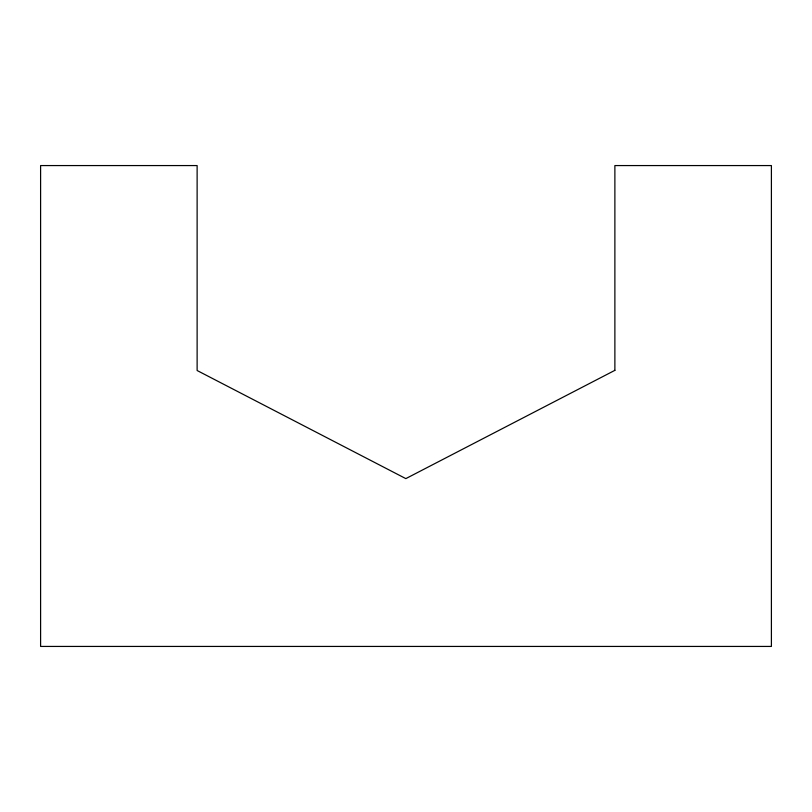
<?xml version="1.0" encoding="UTF-8"?>
<svg xmlns="http://www.w3.org/2000/svg" width="812" height="812" viewBox="0 0 812 812"><rect width="100%" height="100%" fill="white"/><g stroke="black" fill="none" stroke-linecap="round" stroke-linejoin="round"><path stroke-width="1.22" d="M614.877 370.343L405.827 478.613L197.123 370.516L197.123 165.567L40.6 165.567L40.6 646.433L771.4 646.433L771.4 165.567L614.877 165.567L614.877 370.343"/></g></svg>
